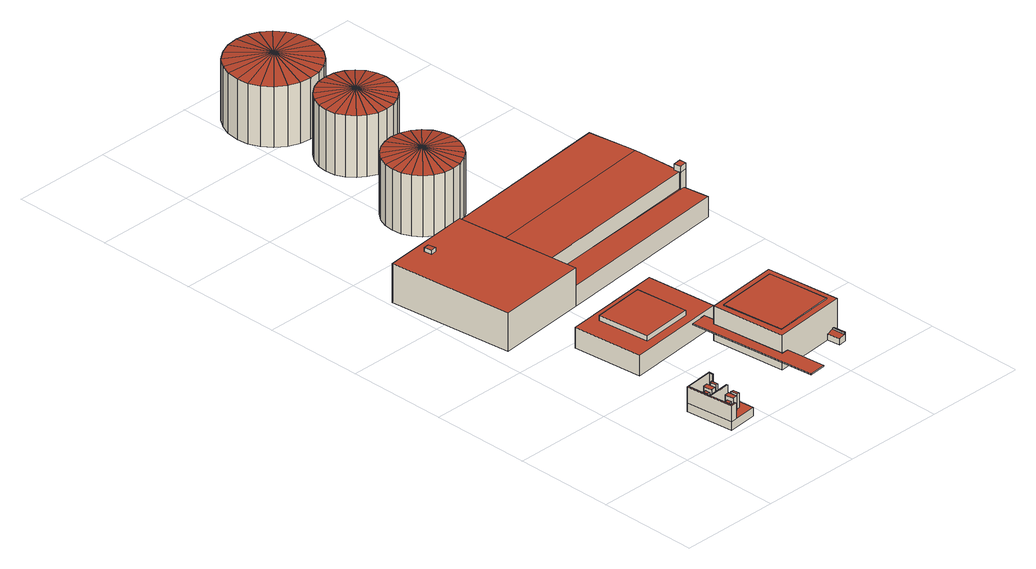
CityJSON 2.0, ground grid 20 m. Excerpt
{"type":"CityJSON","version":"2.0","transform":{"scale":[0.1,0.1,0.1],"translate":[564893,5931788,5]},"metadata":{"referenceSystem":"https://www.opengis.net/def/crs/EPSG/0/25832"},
"CityObjects":{
"building1":{"type":"Building","attributes":{"Grundfläche 2D":58.79,"Grundhöhe NN":5.39},"children":["building1-1","building1-2","building1-3","building1-4","building1-5","building1-6","building1-7"],"geometry":[{"type":"Solid","lod":"3","boundaries":[[[[0,1,2,3,4,5]],[[6,4,3,7]],[[8,0,5,4,6]],[[9,2,1,0,8]],[[7,3,2,9]],[[8,6,7,9]]]],"semantics":{"surfaces":[{"type":"RoofSurface"},{"type":"WallSurface"},{"type":"GroundSurface"}],"values":[[0,1,1,1,1,2]]}}]},
"building1-1":{"type":"BuildingInstallation","attributes":{"relationToConstruction":"outside"},"parents":["building1"],"geometry":[{"type":"MultiSurface","lod":"3","boundaries":[[[10,11,12,13,14,15,16,17,18,19,20,21,22,23]],[[13,3,4,14]],[[14,4,5,15]],[[15,5,24,16]],[[25,17,16,24]],[[17,25,26,18]],[[27,19,18,26]],[[19,27,28,20]],[[29,21,20,28]],[[30,22,21,29]],[[31,23,22,30]],[[32,10,23,31]],[[10,32,1,11]],[[11,1,2,12]],[[12,2,3,13]]],"semantics":{"surfaces":[{"type":"RoofSurface"},{"type":"WallSurface"}],"values":[0,1,1,1,1,1,1,1,1,1,1,1,1,1,1]}}]},
"building1-2":{"type":"BuildingInstallation","attributes":{"relationToConstruction":"outside"},"parents":["building1"],"geometry":[{"type":"MultiSurface","lod":"3","boundaries":[[[33,34,35,36]],[[33,37,38,34]],[[36,39,37,33]],[[34,38,40,35]]],"semantics":{"surfaces":[{"type":"RoofSurface"},{"type":"WallSurface"}],"values":[0,1,1,1]}}]},
"building1-3":{"type":"BuildingInstallation","attributes":{"relationToConstruction":"outside"},"parents":["building1"],"geometry":[{"type":"MultiSurface","lod":"3","boundaries":[[[41,42,43,44,45]],[[46,47,48,49,50,51,44,43,42]],[[44,51,52,45]],[[45,52,53,41]],[[46,42,41,53]]],"semantics":{"surfaces":[{"type":"RoofSurface"},{"type":"WallSurface"}],"values":[0,1,1,1,1]}}]},
"building1-4":{"type":"BuildingInstallation","attributes":{"relationToConstruction":"outside"},"parents":["building1"],"geometry":[{"type":"MultiSurface","lod":"3","boundaries":[[[54,55,56,57]],[[58,54,57,59]],[[60,55,54,58]],[[61,56,55,60]],[[59,57,56,61]]],"semantics":{"surfaces":[{"type":"RoofSurface"},{"type":"WallSurface"}],"values":[0,1,1,1,1]}}]},
"building1-5":{"type":"BuildingInstallation","attributes":{"relationToConstruction":"outside"},"parents":["building1"],"geometry":[{"type":"MultiSurface","lod":"3","boundaries":[[[62,63,49,48]],[[48,47,64,62]],[[62,64,65,63]],[[50,49,63,65]]],"semantics":{"surfaces":[{"type":"RoofSurface"},{"type":"WallSurface"}],"values":[0,1,1,1]}}]},
"building1-6":{"type":"BuildingInstallation","attributes":{"relationToConstruction":"outside"},"parents":["building1"],"geometry":[{"type":"MultiSurface","lod":"3","boundaries":[[[66,67,68,69]],[[70,66,69,71]],[[72,67,66,70]],[[73,68,67,72]],[[71,69,68,73]]],"semantics":{"surfaces":[{"type":"RoofSurface"},{"type":"WallSurface"}],"values":[0,1,1,1,1]}}]},
"building1-7":{"type":"BuildingInstallation","attributes":{"relationToConstruction":"outside"},"parents":["building1"],"geometry":[{"type":"MultiSurface","lod":"3","boundaries":[[[74,75,76,77,78]],[[75,79,80,76]],[[76,80,81,77]],[[77,81,82,78]],[[82,39,36,35,40,79,75,74,78]]],"semantics":{"surfaces":[{"type":"RoofSurface"},{"type":"WallSurface"}],"values":[0,1,1,1,1]}}]},
"building2":{"type":"Building","attributes":{"Grundfläche 2D":289.81,"Grundhöhe NN":5.56},"geometry":[{"type":"Solid","lod":"3","boundaries":[[[[83,84,85,86]],[[87,88,89,90],[91,92,93,94]],[[93,83,86,94]],[[92,84,83,93]],[[84,92,91,85]],[[85,91,94,86]],[[95,88,87,96]],[[97,89,88,95]],[[98,90,89,97]],[[96,87,90,98]],[[97,95,96,98]]]],"semantics":{"surfaces":[{"type":"RoofSurface"},{"type":"WallSurface"},{"type":"GroundSurface"}],"values":[[0,0,1,1,1,1,1,1,1,1,2]]}}]},
"building3":{"type":"Building","attributes":{"Grundfläche 2D":70.28,"Grundhöhe NN":8.8},"geometry":[{"type":"Solid","lod":"3","boundaries":[[[[99,100,101,102,103,104,105,106]],[[106,107,108,99]],[[99,108,109,100]],[[100,109,110,101]],[[101,110,111,102]],[[102,111,112,103]],[[103,112,113,104]],[[104,113,114,105]],[[105,114,107,106]],[[107,114,113,112,111,110,109,108]]]],"semantics":{"surfaces":[{"type":"RoofSurface"},{"type":"WallSurface"},{"type":"GroundSurface"}],"values":[[0,1,1,1,1,1,1,1,1,2]]}}]},
"building4":{"type":"Building","attributes":{"Grundfläche 2D":230.97,"Grundhöhe NN":5.63},"children":["building4-1"],"geometry":[{"type":"Solid","lod":"3","boundaries":[[[[115,116,117,118]],[[119,120,121,122,123,124]],[[125,126,127,128],[129,130,131,132]],[[130,115,118,131]],[[129,116,115,130]],[[132,117,116,129]],[[131,118,117,132]],[[133,124,123,134]],[[135,120,119,124,133]],[[136,121,120,135]],[[137,125,128,138]],[[139,126,125,137]],[[134,123,122,121,136,140,127,126,139]],[[138,128,127,140]],[[139,137,138,140,136,135,133,134]]]],"semantics":{"surfaces":[{"type":"RoofSurface"},{"type":"WallSurface"},{"type":"GroundSurface"}],"values":[[0,0,0,1,1,1,1,1,1,1,1,1,1,1,2]]}}]},
"building4-1":{"type":"BuildingInstallation","attributes":{"relationToConstruction":"outside"},"parents":["building4"],"geometry":[{"type":"MultiSurface","lod":"3","boundaries":[[[141,142,143,144]],[[144,121,122,141]],[[119,142,141,122]],[[142,119,120,143]],[[143,120,121,144]]],"semantics":{"surfaces":[{"type":"RoofSurface"},{"type":"WallSurface"}],"values":[0,1,1,1,1]}}]},
"building5":{"type":"Building","attributes":{"Grundfläche 2D":1386.2,"Grundhöhe NN":5.43},"children":["building5-1","building5-2"],"geometry":[{"type":"Solid","lod":"3","boundaries":[[[[145,146,147,148,149,150,151,152,153]],[[153,152,154,155]],[[156,157,153,158,159]],[[160,161,162,163,164]],[[163,165,164]],[[166,154,152,151,167]],[[168,155,154,166]],[[146,145,164,165]],[[147,146,165,163]],[[169,170,149,148,147,163,162]],[[171,150,149,170]],[[167,151,150,171]],[[157,156,172,173,160]],[[164,145,153,157,160]],[[158,153,155]],[[159,158,155,168,174]],[[172,156,159,174]],[[175,161,160,173]],[[169,162,161,175]],[[170,169,175,173,172,174,168,166,167,171]]]],"semantics":{"surfaces":[{"type":"RoofSurface"},{"type":"WallSurface"},{"type":"GroundSurface"}],"values":[[0,0,0,0,0,1,1,1,1,1,1,1,1,1,1,1,1,1,1,2]]}}]},
"building5-1":{"type":"BuildingInstallation","attributes":{"relationToConstruction":"outside"},"parents":["building5"],"geometry":[{"type":"MultiSurface","lod":"3","boundaries":[[[176,177,178,179,180,181]],[[177,182,146,147,179,178]],[[179,147,148,149,180]],[[180,149,150,181]],[[150,151,183,182,177,176,181]]],"semantics":{"surfaces":[{"type":"RoofSurface"},{"type":"WallSurface"}],"values":[0,1,1,1,1]}}]},
"building5-2":{"type":"BuildingInstallation","attributes":{"relationToConstruction":"outside"},"parents":["building5"],"geometry":[{"type":"MultiSurface","lod":"3","boundaries":[[[184,185,186,187]],[[188,184,187,189]],[[190,185,184,188]],[[191,186,185,190]],[[189,187,186,191]]],"semantics":{"surfaces":[{"type":"RoofSurface"},{"type":"WallSurface"}],"values":[0,1,1,1,1]}}]},
"building6":{"type":"Building","attributes":{"Grundfläche 2D":169.94,"Grundhöhe NN":5.58},"geometry":[{"type":"Solid","lod":"3","boundaries":[[[[192,193,194]],[[194,193,195]],[[196,193,192]],[[197,193,196]],[[198,193,197]],[[199,193,198]],[[200,193,199]],[[201,193,200]],[[202,193,201]],[[203,193,202]],[[204,193,203]],[[205,193,204]],[[206,193,205]],[[207,193,206]],[[208,193,207]],[[209,193,208]],[[210,193,209]],[[211,193,210]],[[212,193,211]],[[213,193,212]],[[214,193,213]],[[215,193,214]],[[216,193,215]],[[195,193,216]],[[194,217,218,192]],[[192,218,219,196]],[[196,219,220,197]],[[197,220,221,198]],[[198,221,222,199]],[[199,222,223,200]],[[200,223,224,201]],[[201,224,225,202]],[[202,225,226,203]],[[203,226,227,204]],[[204,227,228,205]],[[205,228,229,206]],[[206,229,230,207]],[[207,230,231,208]],[[208,231,232,209]],[[209,232,233,210]],[[210,233,234,211]],[[211,234,235,212]],[[212,235,236,213]],[[195,237,217,194]],[[213,236,238,214]],[[214,238,239,215]],[[215,239,240,216]],[[216,240,237,195]],[[235,234,233,232,231,230,229,228,227,226,225,224,223,222,221,220,219,218,217,237,240,239,238,236]]]],"semantics":{"surfaces":[{"type":"RoofSurface"},{"type":"WallSurface"},{"type":"GroundSurface"}],"values":[[0,0,0,0,0,0,0,0,0,0,0,0,0,0,0,0,0,0,0,0,0,0,0,0,1,1,1,1,1,1,1,1,1,1,1,1,1,1,1,1,1,1,1,1,1,1,1,1,2]]}}]},
"building7":{"type":"Building","attributes":{"Grundfläche 2D":169.73,"Grundhöhe NN":5.58},"geometry":[{"type":"Solid","lod":"3","boundaries":[[[[241,242,243]],[[243,242,244]],[[245,242,241]],[[246,242,245]],[[247,242,246]],[[248,242,247]],[[249,242,248]],[[250,242,249]],[[251,242,250]],[[252,242,251]],[[253,242,252]],[[254,242,253]],[[255,242,254]],[[256,242,255]],[[257,242,256]],[[258,242,257]],[[259,242,258]],[[260,242,259]],[[261,242,260]],[[262,242,261]],[[263,242,262]],[[264,242,263]],[[265,242,264]],[[244,242,265]],[[243,266,267,241]],[[241,267,268,245]],[[245,268,269,246]],[[246,269,270,247]],[[247,270,271,248]],[[248,271,272,249]],[[249,272,273,250]],[[250,273,274,251]],[[251,274,275,252]],[[252,275,276,253]],[[253,276,277,254]],[[254,277,278,255]],[[255,278,279,256]],[[256,279,280,257]],[[257,280,281,258]],[[258,281,282,259]],[[259,282,283,260]],[[260,283,284,261]],[[261,284,285,262]],[[262,285,286,263]],[[263,286,287,264]],[[264,287,288,265]],[[265,288,289,244]],[[244,289,266,243]],[[280,279,278,277,276,275,274,273,272,271,270,269,268,267,266,289,288,287,286,285,284,283,282,281]]]],"semantics":{"surfaces":[{"type":"RoofSurface"},{"type":"WallSurface"},{"type":"GroundSurface"}],"values":[[0,0,0,0,0,0,0,0,0,0,0,0,0,0,0,0,0,0,0,0,0,0,0,0,1,1,1,1,1,1,1,1,1,1,1,1,1,1,1,1,1,1,1,1,1,1,1,1,2]]}}]},
"building8":{"type":"Building","attributes":{"Grundfläche 2D":249.87,"Grundhöhe NN":5.45},"geometry":[{"type":"Solid","lod":"3","boundaries":[[[[290,291,292]],[[292,291,293]],[[294,291,290]],[[295,291,294]],[[296,291,295]],[[297,291,296]],[[298,291,297]],[[299,291,298]],[[300,291,299]],[[301,291,300]],[[302,291,301]],[[303,291,302]],[[304,291,303]],[[305,291,304]],[[306,291,305]],[[307,291,306]],[[308,291,307]],[[309,291,308]],[[310,291,309]],[[311,291,310]],[[312,291,311]],[[313,291,312]],[[314,291,313]],[[293,291,314]],[[292,315,316,290]],[[290,316,317,294]],[[294,317,318,295]],[[295,318,319,296]],[[296,319,320,297]],[[297,320,321,298]],[[298,321,322,299]],[[299,322,323,300]],[[300,323,324,301]],[[301,324,325,302]],[[302,325,326,303]],[[303,326,327,304]],[[304,327,328,305]],[[305,328,329,306]],[[306,329,330,307]],[[307,330,331,308]],[[308,331,332,309]],[[309,332,333,310]],[[310,333,334,311]],[[293,335,315,292]],[[311,334,336,312]],[[312,336,337,313]],[[313,337,338,314]],[[314,338,335,293]],[[331,330,329,328,327,326,325,324,323,322,321,320,319,318,317,316,315,335,338,337,336,334,333,332]]]],"semantics":{"surfaces":[{"type":"RoofSurface"},{"type":"WallSurface"},{"type":"GroundSurface"}],"values":[[0,0,0,0,0,0,0,0,0,0,0,0,0,0,0,0,0,0,0,0,0,0,0,0,1,1,1,1,1,1,1,1,1,1,1,1,1,1,1,1,1,1,1,1,1,1,1,1,2]]}}]}
},
"vertices":[
[181,18,21],[173,106,21],[172,115,21],[112,109,21],[122,12,21],[134,13,21],[122,12,4],[112,109,4],[181,18,4],[172,115,4],
[170,106,54],[173,106,54],[172,115,54],[112,109,54],[122,12,54],[134,13,54],[134,16,54],[124,15,54],[120,60,54],[165,64,54],[164,66,54],[119,62,54],[115,107,54],[170,113,54],[134,16,21],[124,15,21],[120,60,21],[165,64,21],[164,66,21],[119,62,21],[115,107,21],[170,113,21],[170,106,21],
[133,91,42],[134,81,42],[140,82,42],[139,91,42],[133,91,21],[134,81,21],[139,91,21],[140,82,21],
[153,50,50],[144,49,50],[144,44,50],[145,31,50],[155,32,50],[144,49,21],[144,44,21],[144,44,42],[145,35,42],[145,35,21],[145,31,21],[155,32,21],[153,50,21],
[159,35,51],[164,35,51],[163,48,51],[157,48,51],[159,35,21],[157,48,21],[164,35,21],[163,48,21],
[138,43,42],[138,34,42],[138,43,21],[138,34,21],
[154,82,51],[159,82,51],[158,95,51],[153,94,51],[154,82,21],[153,94,21],[159,82,21],[158,95,21],
[139,91,49],[140,78,49],[150,79,49],[148,97,49],[139,96,49],[140,78,21],[150,79,21],[148,97,21],[139,96,21],
[177,268,57],[282,279,57],[272,384,57],[167,373,57],[135,245,47],[338,266,47],[324,407,48],[121,386,48],[272,384,47],[282,279,47],[177,268,47],[167,373,47],[338,266,6],[135,245,6],[324,407,6],[121,386,6],
[306,1,40],[341,5,40],[333,84,40],[319,83,40],[304,233,40],[315,234,40],[312,263,40],[279,260,40],[279,260,38],[306,1,38],[341,5,38],[333,84,38],[319,83,38],[304,233,38],[315,234,38],[312,263,38],
[455,110,78],[443,234,78],[318,222,78],[331,97,78],[458,70,21],[461,71,21],[458,97,21],[455,97,21],[442,95,18],[445,69,18],[304,233,76],[319,83,76],[469,98,76],[454,248,76],[443,234,76],[455,110,76],[331,97,76],[318,222,76],[445,69,6],[442,95,6],[461,71,6],[458,97,6],[304,233,6],[454,248,6],[319,83,6],[469,98,6],
[455,97,24],[458,70,24],[461,71,24],[458,97,24],
[214,537,78],[567,573,78],[568,570,78],[577,571,78],[583,572,78],[582,586,78],[570,584,78],[560,671,82],[204,633,82],[550,771,78],[194,734,78],[35,462,83],[220,481,82],[194,734,82],[9,714,83],[220,481,45],[583,519,45],[577,571,44],[568,570,44],[214,537,44],[567,573,44],[550,771,4],[570,584,4],[194,734,4],[577,571,4],[583,572,4],[582,586,4],[35,462,4],[220,481,4],[9,714,4],[583,519,4],
[567,584,90],[566,584,90],[567,573,90],[568,570,90],[583,572,90],[582,586,90],[566,584,78],[567,584,78],
[88,688,91],[86,703,91],[75,702,91],[77,686,91],[88,688,83],[77,686,83],[86,703,83],[75,702,83],
[193,821,130],[246,874,142],[182,837,130],[174,854,130],[209,810,130],[227,802,130],[246,800,130],[265,802,130],[283,810,130],[298,821,130],[310,837,130],[317,854,130],[320,874,130],[317,893,130],[310,911,130],[298,926,130],[283,938,130],[265,945,130],[246,948,130],[227,945,130],[209,938,130],[193,926,130],[182,911,130],[174,893,130],[172,874,130],[182,837,6],[193,821,6],[209,810,6],[227,802,6],[246,800,6],[265,802,6],[283,810,6],[298,821,6],[310,837,6],[317,854,6],[320,874,6],[317,893,6],[310,911,6],[298,926,6],[283,938,6],[265,945,6],[246,948,6],[227,945,6],[209,938,6],[193,926,6],[174,854,6],[182,911,6],[174,893,6],[172,874,6],
[283,1016,131],[302,1088,142],[265,1024,131],[250,1035,131],[302,1014,131],[321,1016,131],[339,1024,131],[354,1035,131],[366,1051,131],[373,1068,131],[376,1088,131],[373,1107,131],[366,1125,131],[354,1140,131],[339,1152,131],[321,1159,131],[302,1161,131],[283,1159,131],[265,1152,131],[250,1140,131],[238,1125,131],[230,1107,131],[228,1088,131],[230,1068,131],[238,1051,131],[265,1024,6],[283,1016,6],[302,1014,6],[321,1016,6],[339,1024,6],[354,1035,6],[366,1051,6],[373,1068,6],[376,1088,6],[373,1107,6],[366,1125,6],[354,1140,6],[339,1152,6],[321,1159,6],[302,1161,6],[283,1159,6],[265,1152,6],[250,1140,6],[238,1125,6],[230,1107,6],[228,1088,6],[230,1068,6],[238,1051,6],[250,1035,6],
[348,1205,128],[285,1268,142],[330,1191,128],[308,1182,128],[362,1224,128],[371,1245,128],[374,1268,128],[371,1292,128],[362,1313,128],[348,1332,128],[329,1346,128],[308,1355,128],[285,1358,128],[261,1355,128],[240,1346,128],[221,1332,128],[207,1313,128],[198,1292,128],[195,1268,128],[198,1245,128],[207,1224,128],[221,1205,128],[240,1191,128],[262,1182,128],[285,1179,128],[330,1191,5],[348,1205,5],[362,1224,5],[371,1245,5],[374,1268,5],[371,1292,5],[362,1313,5],[348,1332,5],[329,1346,5],[308,1355,5],[285,1358,5],[261,1355,5],[240,1346,5],[221,1332,5],[207,1313,5],[198,1292,5],[195,1268,5],[198,1245,5],[207,1224,5],[221,1205,5],[308,1182,5],[240,1191,5],[262,1182,5],[285,1179,5]
]}
